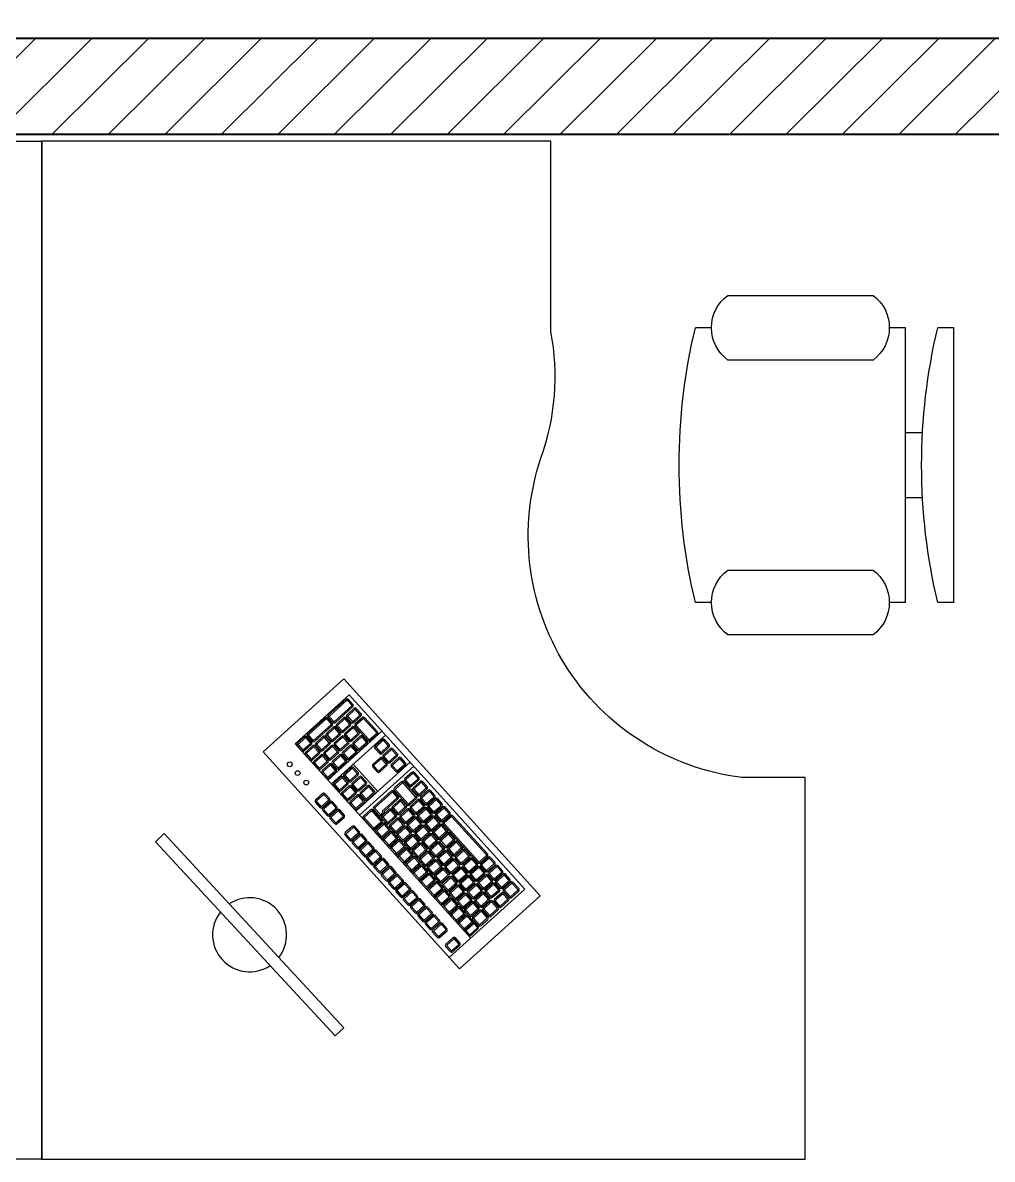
# Model space of a CAD drawing. Header units: millimetres. Extents: x -11 to 211, y -5 to 120.
# Drawn here: x 161.089 to 162.612, y 54.61 to 56.396 of the extents above; entities that cross this region are included whole.
import ezdxf

# ---------------------------------------------------------------- set-up
doc = ezdxf.new("R2010")
doc.units = ezdxf.units.MM
doc.header["$LTSCALE"] = 0.1
doc.header["$MEASUREMENT"] = 0
doc.linetypes.add('CONTINU', pattern=[0])
for name, color, linetype in [('A_EQPM', 8, 'CONTINUOUS'), ('A_EQPM_Mobilier', 150, 'CONTINUOUS'), ('A_HACH_STRUC', 7, 'CONTINUOUS')]:
    doc.layers.add(name, color=color, linetype=linetype)
doc.layers.add('A_MURS_STRU', color=7, linetype='CONTINU', lineweight=40)

# ---------------------------------------------------------------- blocks, each defined once
blk = doc.blocks.new('Chaise de bureau')
at = {"layer": 'A_EQPM', "linetype": 'Continuous'}
for p, q in [((-8.5, 0), (-8.5, -1)), ((-8.5, 0), (8.5, 0)), ((8.5, 0), (8.5, -1)), ((-2, -3), (-2, -1.9355)), ((2, -1.9576), (2, -3)), ((-8.5, -3), (-8.5, -4)), ((-8.5, -3), (8.5, -3)), ((8.5, -3), (8.5, -4)), ((-10.5, -5), (-10.5, -14)), ((-6.5, -14), (-6.5, -5)), ((6.5, -5), (6.5, -14)), ((10.5, -14), (10.5, -5)), ((-8.5, -15), (-8.5, -16)), ((8.5, -15), (8.5, -16))]:
    blk.add_line(p, q, dxfattribs=at)
for centre, radius, start, end in [((0, 34.625), 36.625, 256.5803, 283.4197), ((-8.5, -6.5), 2.5, 36.8699, 143.1301), ((8.5, -6.5), 2.5, 36.8699, 143.1301), ((-8.5, -12.5), 2.5, 216.8699, 323.1301), ((8.5, -12.5), 2.5, 216.8699, 323.1301), ((0, 19.625), 36.625, 256.5803, 283.4197)]:
    blk.add_arc(centre, radius, start, end, dxfattribs=at)

msp = doc.modelspace()

# ---------------------------------------------------------------- hatches: boundary and pattern name
at = {"layer": 'A_HACH_STRUC'}
h = msp.add_hatch(dxfattribs=at)
h.set_pattern_fill('ANSI31', color=8, scale=0.5, angle=359.7696, style=0)
h.set_pattern_definition([(44.7696, (158.64989, 56.221157), (-0.0440161, 0.04437154), [])])
h.paths.add_polyline_path([(165.3246, 56.5712), (158.9499, 56.5712), (158.9499, 56.4212), (165.3246, 56.4212)])
h.paths.add_polyline_path([(165.3246, 56.3712), (158.5501, 56.3712), (158.5501, 56.2212), (165.3246, 56.2212)])

# ---------------------------------------------------------------- linework, layer by layer
at = {"layer": 'A_EQPM_Mobilier', "color": 8, "linetype": 'Continuous'}
for p, q in [((161.1186, 54.6103), (161.1186, 56.2103)), ((161.6016, 55.3402), (161.5165, 55.2632)), ((161.8778, 55.0348), (161.6016, 55.3402)), ((161.568, 55.2062), (161.6531, 55.2832)), ((161.5737, 55.2), (161.6588, 55.2769)), ((161.5165, 55.2632), (161.7927, 54.9579)), ((161.6123, 55.1573), (161.6974, 55.2343)), ((161.618, 55.151), (161.7031, 55.228)), ((161.7587, 54.9272), (161.8778, 55.0348)), ((161.7496, 54.9639), (161.7495, 54.964))]:
    msp.add_line(p, q, dxfattribs=at)
for points in [[(160.0186, 55.2103, 0.474802), (160.3342, 55.712, -0.134676), (160.3186, 55.9107), (160.3186, 56.2103), (161.1186, 56.2103), (161.1186, 54.6103), (159.9186, 54.6103), (159.9186, 55.2103)], [(161.5799, 55.2965), (161.607, 55.321, 0.414214), (161.6072, 55.3251), (161.6004, 55.3327, 0.414214), (161.5962, 55.3329), (161.5691, 55.3084, 0.414214), (161.5689, 55.3042), (161.5758, 55.2967, 0.414214)], [(161.5785, 55.2981), (161.6056, 55.3226, 0.414214), (161.6056, 55.3237), (161.5988, 55.3312, 0.414214), (161.5976, 55.3313), (161.5706, 55.3068, 0.414214), (161.5705, 55.3057), (161.5774, 55.2981, 0.414214)], [(161.6092, 55.2968), (161.62, 55.3066, 0.414214), (161.6202, 55.3108), (161.6134, 55.3183, 0.414214), (161.6092, 55.3186), (161.5984, 55.3088, 0.414214), (161.5981, 55.3046), (161.605, 55.297, 0.414214)], [(161.6077, 55.2984), (161.6185, 55.3082, 0.414214), (161.6186, 55.3094), (161.6118, 55.3169, 0.414214), (161.6106, 55.317), (161.5998, 55.3072, 0.414214), (161.5997, 55.306), (161.6066, 55.2985, 0.414214)], [(161.5475, 55.2671), (161.5745, 55.2916, 0.414214), (161.5747, 55.2958), (161.5679, 55.3033, 0.414214), (161.5637, 55.3035), (161.5367, 55.2791, 0.414214), (161.5364, 55.2749), (161.5433, 55.2673, 0.414214)], [(161.546, 55.2687), (161.5731, 55.2932, 0.414214), (161.5731, 55.2943), (161.5663, 55.3019, 0.414214), (161.5652, 55.3019), (161.5381, 55.2775, 0.414214), (161.538, 55.2763), (161.5449, 55.2688, 0.414214)], [(161.5767, 55.2674), (161.5875, 55.2772, 0.414214), (161.5877, 55.2814), (161.5809, 55.289, 0.414214), (161.5767, 55.2892), (161.5659, 55.2794, 0.414214), (161.5657, 55.2752), (161.5725, 55.2677, 0.414214)], [(161.5929, 55.2821), (161.6037, 55.2919, 0.414214), (161.6039, 55.2961), (161.5971, 55.3037, 0.414214), (161.5929, 55.3039), (161.5821, 55.2941, 0.414214), (161.5819, 55.2899), (161.5887, 55.2823, 0.414214)], [(161.5915, 55.2837), (161.6023, 55.2935, 0.414214), (161.6023, 55.2947), (161.5955, 55.3022, 0.414214), (161.5944, 55.3023), (161.5836, 55.2925, 0.414214), (161.5835, 55.2913), (161.5903, 55.2838, 0.414214)], [(161.6059, 55.2678), (161.6167, 55.2776, 0.414214), (161.6169, 55.2818), (161.6101, 55.2893, 0.414214), (161.6059, 55.2895), (161.5951, 55.2797, 0.414214), (161.5949, 55.2755), (161.6017, 55.268, 0.414214)], [(161.6351, 55.2681), (161.6459, 55.2779, 0.414214), (161.6461, 55.2821), (161.6263, 55.304, 0.414214), (161.6221, 55.3042), (161.6113, 55.2944, 0.414214), (161.6111, 55.2902), (161.6309, 55.2683, 0.414214)], [(161.6337, 55.2697), (161.6445, 55.2795, 0.414214), (161.6445, 55.2807), (161.6247, 55.3025, 0.414214), (161.6236, 55.3026), (161.6128, 55.2928, 0.414214), (161.6127, 55.2917), (161.6325, 55.2698, 0.414214)], [(161.5312, 55.2524), (161.542, 55.2622, 0.414214), (161.5422, 55.2664), (161.5354, 55.2739, 0.414214), (161.5312, 55.2741), (161.5204, 55.2644, 0.414214), (161.5202, 55.2602), (161.527, 55.2526, 0.414214)], [(161.5298, 55.254), (161.5406, 55.2638, 0.414214), (161.5406, 55.2649), (161.5338, 55.2725, 0.414214), (161.5327, 55.2725), (161.5219, 55.2628, 0.414214), (161.5218, 55.2616), (161.5286, 55.2541, 0.414214)], [(161.5604, 55.2528), (161.5713, 55.2625, 0.414214), (161.5715, 55.2667), (161.5646, 55.2743, 0.414214), (161.5604, 55.2745), (161.5496, 55.2647, 0.414214), (161.5494, 55.2605), (161.5562, 55.253, 0.414214)], [(161.559, 55.2544), (161.5698, 55.2641, 0.414214), (161.5699, 55.2653), (161.563, 55.2728, 0.414214), (161.5619, 55.2729), (161.5511, 55.2631, 0.414214), (161.551, 55.262), (161.5579, 55.2544, 0.414214)], [(161.5752, 55.269), (161.586, 55.2788, 0.414214), (161.5861, 55.28), (161.5793, 55.2875, 0.414214), (161.5781, 55.2876), (161.5673, 55.2778, 0.414214), (161.5673, 55.2767), (161.5741, 55.2691, 0.414214)], [(161.5897, 55.2531), (161.6005, 55.2629, 0.414214), (161.6007, 55.2671), (161.5939, 55.2746, 0.414214), (161.5897, 55.2748), (161.5789, 55.2651, 0.414214), (161.5786, 55.2609), (161.5855, 55.2533, 0.414214)], [(161.5882, 55.2547), (161.599, 55.2645, 0.414214), (161.5991, 55.2656), (161.5923, 55.2732, 0.414214), (161.5911, 55.2732), (161.5803, 55.2635, 0.414214), (161.5802, 55.2623), (161.5871, 55.2548, 0.414214)], [(161.6045, 55.2694), (161.6153, 55.2792, 0.414214), (161.6153, 55.2803), (161.6085, 55.2879, 0.414214), (161.6074, 55.2879), (161.5965, 55.2781, 0.414214), (161.5965, 55.277), (161.6033, 55.2694, 0.414214)], [(161.6189, 55.2534), (161.6297, 55.2632, 0.414214), (161.6299, 55.2674), (161.6231, 55.275, 0.414214), (161.6189, 55.2752), (161.6081, 55.2654, 0.414214), (161.6079, 55.2612), (161.6147, 55.2537, 0.414214)], [(161.6174, 55.255), (161.6282, 55.2648, 0.414214), (161.6283, 55.266), (161.6215, 55.2735, 0.414214), (161.6203, 55.2736), (161.6095, 55.2638, 0.414214), (161.6095, 55.2626), (161.6163, 55.2551, 0.414214)], [(161.5442, 55.2381), (161.555, 55.2478, 0.414214), (161.5552, 55.252), (161.5484, 55.2596, 0.414214), (161.5442, 55.2598), (161.5334, 55.25, 0.414214), (161.5332, 55.2458), (161.54, 55.2383, 0.414214)], [(161.5428, 55.2397), (161.5536, 55.2495, 0.414214), (161.5536, 55.2506), (161.5468, 55.2581, 0.414214), (161.5457, 55.2582), (161.5348, 55.2484, 0.414214), (161.5348, 55.2473), (161.5416, 55.2397, 0.414214)], [(161.5734, 55.2384), (161.5842, 55.2482, 0.414214), (161.5844, 55.2524), (161.5776, 55.2599, 0.414214), (161.5734, 55.2601), (161.5626, 55.2504, 0.414214), (161.5624, 55.2462), (161.5692, 55.2386, 0.414214)], [(161.572, 55.24), (161.5828, 55.2498, 0.414214), (161.5828, 55.2509), (161.576, 55.2585, 0.414214), (161.5749, 55.2585), (161.5641, 55.2488, 0.414214), (161.564, 55.2476), (161.5708, 55.2401, 0.414214)], [(161.6026, 55.2388), (161.6134, 55.2485, 0.414214), (161.6137, 55.2527), (161.6068, 55.2603, 0.414214), (161.6026, 55.2605), (161.5918, 55.2507, 0.414214), (161.5916, 55.2465), (161.5984, 55.239, 0.414214)], [(161.6012, 55.2404), (161.612, 55.2501, 0.414214), (161.6121, 55.2513), (161.6052, 55.2588, 0.414214), (161.6041, 55.2589), (161.5933, 55.2491, 0.414214), (161.5932, 55.248), (161.6, 55.2404, 0.414214)], [(161.6533, 55.2481), (161.6641, 55.2578, 0.414214), (161.6643, 55.262), (161.6575, 55.2696, 0.414214), (161.6533, 55.2698), (161.6425, 55.26, 0.414214), (161.6422, 55.2558), (161.6491, 55.2483, 0.414214)], [(161.6518, 55.2497), (161.6626, 55.2594, 0.414214), (161.6627, 55.2606), (161.6559, 55.2681, 0.414214), (161.6547, 55.2682), (161.6439, 55.2584, 0.414214), (161.6438, 55.2573), (161.6507, 55.2497, 0.414214)], [(161.6662, 55.2337), (161.6771, 55.2435, 0.414214), (161.6773, 55.2477), (161.6704, 55.2552, 0.414214), (161.6662, 55.2554), (161.6554, 55.2457, 0.414214), (161.6552, 55.2415), (161.662, 55.2339, 0.414214)], [(161.6648, 55.2353), (161.6756, 55.2451, 0.414214), (161.6757, 55.2462), (161.6688, 55.2538, 0.414214), (161.6677, 55.2538), (161.6569, 55.2441, 0.414214), (161.6568, 55.2429), (161.6636, 55.2354, 0.414214)], [(161.5572, 55.2237), (161.568, 55.2335, 0.414214), (161.5682, 55.2377), (161.5614, 55.2452, 0.414214), (161.5572, 55.2455), (161.5464, 55.2357, 0.414214), (161.5462, 55.2315), (161.553, 55.2239, 0.414214)], [(161.5557, 55.2253), (161.5665, 55.2351, 0.414214), (161.5666, 55.2362), (161.5598, 55.2438, 0.414214), (161.5586, 55.2439), (161.5478, 55.2341, 0.414214), (161.5478, 55.2329), (161.5546, 55.2254, 0.414214)], [(161.5864, 55.2241), (161.5972, 55.2338, 0.414214), (161.5974, 55.238), (161.5906, 55.2456, 0.414214), (161.5864, 55.2458), (161.5756, 55.236, 0.414214), (161.5754, 55.2318), (161.5822, 55.2243, 0.414214)], [(161.5849, 55.2257), (161.5958, 55.2354, 0.414214), (161.5958, 55.2366), (161.589, 55.2441, 0.414214), (161.5878, 55.2442), (161.577, 55.2344, 0.414214), (161.577, 55.2333), (161.5838, 55.2257, 0.414214)], [(161.65, 55.219), (161.6608, 55.2288, 0.414214), (161.661, 55.233), (161.6542, 55.2405, 0.414214), (161.65, 55.2408), (161.6392, 55.231, 0.414214), (161.639, 55.2268), (161.6458, 55.2192, 0.414214)], [(161.6486, 55.2206), (161.6594, 55.2304, 0.414214), (161.6594, 55.2316), (161.6526, 55.2391, 0.414214), (161.6515, 55.2392), (161.6406, 55.2294, 0.414214), (161.6406, 55.2282), (161.6474, 55.2207, 0.414214)], [(161.6792, 55.2194), (161.69, 55.2292, 0.414214), (161.6902, 55.2333), (161.6834, 55.2409, 0.414214), (161.6792, 55.2411), (161.6684, 55.2313, 0.414214), (161.6682, 55.2271), (161.675, 55.2196, 0.414214)], [(161.6778, 55.221), (161.6886, 55.2308, 0.414214), (161.6886, 55.2319), (161.6818, 55.2394, 0.414214), (161.6807, 55.2395), (161.6699, 55.2297, 0.414214), (161.6698, 55.2286), (161.6766, 55.221, 0.414214)], [(161.5702, 55.2094), (161.581, 55.2192, 0.414214), (161.5812, 55.2233), (161.5744, 55.2309, 0.414214), (161.5702, 55.2311), (161.5593, 55.2213, 0.414214), (161.5591, 55.2171), (161.566, 55.2096, 0.414214)], [(161.5687, 55.211), (161.5795, 55.2208, 0.414214), (161.5796, 55.2219), (161.5728, 55.2294, 0.414214), (161.5716, 55.2295), (161.5608, 55.2197, 0.414214), (161.5607, 55.2186), (161.5676, 55.211, 0.414214)], [(161.6045, 55.204), (161.6154, 55.2138, 0.414214), (161.6156, 55.218), (161.6087, 55.2255, 0.414214), (161.6046, 55.2257), (161.5937, 55.2159, 0.414214), (161.5935, 55.2118), (161.6004, 55.2042, 0.414214)], [(161.6031, 55.2056), (161.6139, 55.2154, 0.414214), (161.614, 55.2165), (161.6071, 55.2241, 0.414214), (161.606, 55.2241), (161.5952, 55.2143, 0.414214), (161.5951, 55.2132), (161.602, 55.2057, 0.414214)], [(161.7, 55.1964), (161.7108, 55.2062, 0.414214), (161.711, 55.2104), (161.7042, 55.2179, 0.414214), (161.7, 55.2181), (161.6892, 55.2084, 0.414214), (161.689, 55.2042), (161.6958, 55.1966, 0.414214)], [(161.5883, 55.1893), (161.5991, 55.1991, 0.414214), (161.5993, 55.2033), (161.5925, 55.2108, 0.414214), (161.5883, 55.211), (161.5775, 55.2013, 0.414214), (161.5773, 55.1971), (161.5841, 55.1895, 0.414214)], [(161.5869, 55.1909), (161.5977, 55.2007, 0.414214), (161.5977, 55.2018), (161.5909, 55.2094, 0.414214), (161.5898, 55.2094), (161.5789, 55.1997, 0.414214), (161.5789, 55.1985), (161.5857, 55.191, 0.414214)], [(161.6175, 55.1896), (161.6283, 55.1994, 0.414214), (161.6285, 55.2036), (161.6217, 55.2112, 0.414214), (161.6175, 55.2114), (161.6067, 55.2016, 0.414214), (161.6065, 55.1974), (161.6133, 55.1899, 0.414214)], [(161.6161, 55.1913), (161.6269, 55.201, 0.414214), (161.6269, 55.2022), (161.6201, 55.2097, 0.414214), (161.619, 55.2098), (161.6082, 55.2, 0.414214), (161.6081, 55.1989), (161.6149, 55.1913, 0.414214)], [(161.6967, 55.1674), (161.7075, 55.1771, 0.414214), (161.7078, 55.1813), (161.688, 55.2032, 0.414214), (161.6838, 55.2034), (161.6729, 55.1937, 0.414214), (161.6727, 55.1895), (161.6925, 55.1676, 0.414214)], [(161.6953, 55.169), (161.7061, 55.1787, 0.414214), (161.7061, 55.1799), (161.6863, 55.2018, 0.414214), (161.6852, 55.2018), (161.6744, 55.1921, 0.414214), (161.6743, 55.1909), (161.6941, 55.169, 0.414214)], [(161.6985, 55.198), (161.7094, 55.2078, 0.414214), (161.7094, 55.2089), (161.7026, 55.2165, 0.414214), (161.7014, 55.2165), (161.6906, 55.2068, 0.414214), (161.6906, 55.2056), (161.6974, 55.1981, 0.414214)], [(161.713, 55.1821), (161.7238, 55.1918, 0.414214), (161.724, 55.196), (161.7172, 55.2036, 0.414214), (161.713, 55.2038), (161.7022, 55.194, 0.414214), (161.7019, 55.1898), (161.7088, 55.1823, 0.414214)], [(161.7115, 55.1837), (161.7223, 55.1934, 0.414214), (161.7224, 55.1946), (161.7156, 55.2021, 0.414214), (161.7144, 55.2022), (161.7036, 55.1924, 0.414214), (161.7036, 55.1913), (161.7104, 55.1837, 0.414214)], [(161.5597, 55.1631), (161.5705, 55.1728, 0.414214), (161.5707, 55.177), (161.5639, 55.1846, 0.414214), (161.5597, 55.1848), (161.5489, 55.175, 0.414214), (161.5487, 55.1708), (161.5555, 55.1633, 0.414214)], [(161.5582, 55.1647), (161.569, 55.1744, 0.414214), (161.5691, 55.1756), (161.5623, 55.1831, 0.414214), (161.5611, 55.1832), (161.5503, 55.1734, 0.414214), (161.5503, 55.1723), (161.5571, 55.1647, 0.414214)], [(161.6013, 55.175), (161.6121, 55.1847, 0.414214), (161.6123, 55.1889), (161.6055, 55.1965, 0.414214), (161.6013, 55.1967), (161.5905, 55.1869, 0.414214), (161.5903, 55.1827), (161.5971, 55.1752, 0.414214)], [(161.5998, 55.1766), (161.6106, 55.1863, 0.414214), (161.6107, 55.1875), (161.6039, 55.195, 0.414214), (161.6027, 55.1951), (161.5919, 55.1853, 0.414214), (161.5919, 55.1842), (161.5987, 55.1766, 0.414214)], [(161.6143, 55.1606), (161.6251, 55.1704, 0.414214), (161.6253, 55.1746), (161.6185, 55.1821, 0.414214), (161.6143, 55.1823), (161.6034, 55.1726, 0.414214), (161.6032, 55.1684), (161.6101, 55.1608, 0.414214)], [(161.6305, 55.1753), (161.6413, 55.1851, 0.414214), (161.6415, 55.1893), (161.6347, 55.1968, 0.414214), (161.6305, 55.197), (161.6197, 55.1873, 0.414214), (161.6195, 55.1831), (161.6263, 55.1755, 0.414214)], [(161.629, 55.1769), (161.6399, 55.1867, 0.414214), (161.6399, 55.1878), (161.6331, 55.1954, 0.414214), (161.632, 55.1954), (161.6211, 55.1857, 0.414214), (161.6211, 55.1845), (161.6279, 55.177, 0.414214)], [(161.6527, 55.1507), (161.6579, 55.1554), (161.6564, 55.157), (161.6783, 55.1768, 0.414214), (161.6785, 55.181), (161.6717, 55.1885, 0.414214), (161.6675, 55.1888), (161.6405, 55.1643, 0.414214), (161.6403, 55.1601), (161.6485, 55.1509, 0.414214)], [(161.6513, 55.1523), (161.6548, 55.1555), (161.6534, 55.1571), (161.6769, 55.1784, 0.414214), (161.6769, 55.1795), (161.6701, 55.1871, 0.414214), (161.669, 55.1872), (161.6419, 55.1627, 0.414214), (161.6419, 55.1615), (161.6501, 55.1524, 0.414214)], [(161.7253, 55.1681), (161.7361, 55.1778, 0.414214), (161.7363, 55.182), (161.7295, 55.1896, 0.414214), (161.7253, 55.1898), (161.7145, 55.18, 0.414214), (161.7143, 55.1758), (161.7211, 55.1683, 0.414214)], [(161.7239, 55.1697), (161.7347, 55.1794, 0.414214), (161.7347, 55.1806), (161.7279, 55.1881, 0.414214), (161.7268, 55.1882), (161.716, 55.1784, 0.414214), (161.7159, 55.1773), (161.7227, 55.1697, 0.414214)], [(161.5712, 55.1504), (161.582, 55.1601, 0.414214), (161.5822, 55.1643), (161.5754, 55.1719, 0.414214), (161.5712, 55.1721), (161.5604, 55.1623, 0.414214), (161.5602, 55.1581), (161.567, 55.1506, 0.414214)], [(161.5697, 55.152), (161.5805, 55.1617, 0.414214), (161.5806, 55.1629), (161.5738, 55.1704, 0.414214), (161.5726, 55.1705), (161.5618, 55.1607, 0.414214), (161.5618, 55.1596), (161.5686, 55.152, 0.414214)], [(161.6128, 55.1622), (161.6236, 55.172, 0.414214), (161.6237, 55.1731), (161.6169, 55.1807, 0.414214), (161.6157, 55.1807), (161.6049, 55.171, 0.414214), (161.6048, 55.1698), (161.6117, 55.1623, 0.414214)], [(161.6805, 55.1527), (161.6913, 55.1625, 0.414214), (161.6915, 55.1666), (161.6847, 55.1742, 0.414214), (161.6805, 55.1744), (161.6697, 55.1646, 0.414214), (161.6695, 55.1604), (161.6763, 55.1529, 0.414214)], [(161.679, 55.1543), (161.6899, 55.1641, 0.414214), (161.6899, 55.1652), (161.6831, 55.1727, 0.414214), (161.6819, 55.1728), (161.6711, 55.163, 0.414214), (161.6711, 55.1619), (161.6779, 55.1543, 0.414214)], [(161.7091, 55.1534), (161.7199, 55.1631, 0.414214), (161.7201, 55.1673), (161.7133, 55.1749, 0.414214), (161.7091, 55.1751), (161.6983, 55.1653, 0.414214), (161.6981, 55.1611), (161.7049, 55.1536, 0.414214)], [(161.7076, 55.155), (161.7184, 55.1647, 0.414214), (161.7185, 55.1659), (161.7117, 55.1734, 0.414214), (161.7105, 55.1735), (161.6997, 55.1637, 0.414214), (161.6997, 55.1626), (161.7065, 55.155, 0.414214)], [(161.7368, 55.155), (161.7476, 55.1648, 0.414214), (161.7479, 55.169), (161.741, 55.1765, 0.414214), (161.7368, 55.1767), (161.726, 55.1669, 0.414214), (161.7258, 55.1628), (161.7326, 55.1552, 0.414214)], [(161.7354, 55.1566), (161.7462, 55.1664, 0.414214), (161.7463, 55.1675), (161.7394, 55.1751, 0.414214), (161.7383, 55.1751), (161.7275, 55.1653, 0.414214), (161.7274, 55.1642), (161.7342, 55.1567, 0.414214)], [(161.5827, 55.1377), (161.5935, 55.1474, 0.414214), (161.5937, 55.1516), (161.5869, 55.1592, 0.414214), (161.5827, 55.1594), (161.5719, 55.1496, 0.414214), (161.5716, 55.1454), (161.5785, 55.1379, 0.414214)], [(161.5812, 55.1393), (161.592, 55.149, 0.414214), (161.5921, 55.1502), (161.5853, 55.1577, 0.414214), (161.5841, 55.1578), (161.5733, 55.148, 0.414214), (161.5733, 55.1469), (161.5801, 55.1393, 0.414214)], [(161.6426, 55.1293), (161.6534, 55.1391, 0.414214), (161.6536, 55.1433), (161.6392, 55.1592, 0.414214), (161.635, 55.1594), (161.6242, 55.1496, 0.414214), (161.624, 55.1454), (161.6384, 55.1295, 0.414214)], [(161.6411, 55.1309), (161.652, 55.1407, 0.414214), (161.652, 55.1418), (161.6376, 55.1577, 0.414214), (161.6365, 55.1578), (161.6257, 55.148, 0.414214), (161.6256, 55.1469), (161.64, 55.1309, 0.414214)], [(161.6642, 55.138), (161.6751, 55.1478, 0.414214), (161.6753, 55.152), (161.6684, 55.1595, 0.414214), (161.6642, 55.1597), (161.6534, 55.1499, 0.414214), (161.6532, 55.1457), (161.6601, 55.1382, 0.414214)], [(161.6628, 55.1396), (161.6736, 55.1494, 0.414214), (161.6737, 55.1505), (161.6668, 55.1581, 0.414214), (161.6657, 55.1581), (161.6549, 55.1483, 0.414214), (161.6548, 55.1472), (161.6617, 55.1396, 0.414214)], [(161.6928, 55.1387), (161.7037, 55.1485, 0.414214), (161.7039, 55.1527), (161.697, 55.1602, 0.414214), (161.6928, 55.1604), (161.682, 55.1506, 0.414214), (161.6818, 55.1464), (161.6886, 55.1389, 0.414214)], [(161.6914, 55.1403), (161.7022, 55.1501, 0.414214), (161.7023, 55.1512), (161.6954, 55.1587, 0.414214), (161.6943, 55.1588), (161.6835, 55.149, 0.414214), (161.6834, 55.1479), (161.6903, 55.1403, 0.414214)], [(161.7043, 55.1256), (161.7152, 55.1354, 0.414214), (161.7154, 55.1396), (161.7085, 55.1471, 0.414214), (161.7044, 55.1474), (161.6935, 55.1376, 0.414214), (161.6933, 55.1334), (161.7002, 55.1258, 0.414214)], [(161.7206, 55.1403), (161.7314, 55.1501, 0.414214), (161.7316, 55.1543), (161.7248, 55.1618, 0.414214), (161.7206, 55.162), (161.7098, 55.1523, 0.414214), (161.7096, 55.1481), (161.7164, 55.1405, 0.414214)], [(161.7191, 55.1419), (161.73, 55.1517, 0.414214), (161.73, 55.1528), (161.7232, 55.1604, 0.414214), (161.722, 55.1604), (161.7112, 55.1507, 0.414214), (161.7112, 55.1495), (161.718, 55.142, 0.414214)], [(161.7327, 55.1271), (161.7435, 55.1368, 0.414214), (161.7438, 55.141), (161.7369, 55.1486, 0.414214), (161.7327, 55.1488), (161.7219, 55.139, 0.414214), (161.7217, 55.1348), (161.7285, 55.1273, 0.414214)], [(161.7313, 55.1287), (161.7421, 55.1384, 0.414214), (161.7421, 55.1396), (161.7353, 55.1471, 0.414214), (161.7342, 55.1472), (161.7234, 55.1374, 0.414214), (161.7233, 55.1363), (161.7301, 55.1287, 0.414214)], [(161.749, 55.1417), (161.7598, 55.1515, 0.414214), (161.76, 55.1557), (161.7532, 55.1633, 0.414214), (161.749, 55.1635), (161.7382, 55.1537, 0.414214), (161.738, 55.1495), (161.7448, 55.142, 0.414214)], [(161.7475, 55.1434), (161.7583, 55.1531, 0.414214), (161.7584, 55.1543), (161.7516, 55.1618, 0.414214), (161.7504, 55.1619), (161.7396, 55.1521, 0.414214), (161.7396, 55.151), (161.7464, 55.1434, 0.414214)], [(161.8079, 55.076), (161.8188, 55.0858, 0.414214), (161.819, 55.09), (161.7647, 55.15, 0.414214), (161.7605, 55.1502), (161.7497, 55.1404, 0.414214), (161.7495, 55.1362), (161.8038, 55.0763, 0.414214)], [(161.8065, 55.0776), (161.8173, 55.0874, 0.414214), (161.8174, 55.0886), (161.7631, 55.1485, 0.414214), (161.762, 55.1486), (161.7512, 55.1388, 0.414214), (161.7511, 55.1377), (161.8054, 55.0777, 0.414214)], [(161.6062, 55.1116), (161.617, 55.1214, 0.414214), (161.6173, 55.1256), (161.6104, 55.1331, 0.414214), (161.6062, 55.1333), (161.5954, 55.1236, 0.414214), (161.5952, 55.1194), (161.602, 55.1118, 0.414214)], [(161.6048, 55.1132), (161.6156, 55.123, 0.414214), (161.6157, 55.1241), (161.6088, 55.1317, 0.414214), (161.6077, 55.1317), (161.5969, 55.1219, 0.414214), (161.5968, 55.1208), (161.6036, 55.1133, 0.414214)], [(161.6545, 55.1161), (161.6654, 55.1258, 0.414214), (161.6656, 55.13), (161.6587, 55.1376, 0.414214), (161.6546, 55.1378), (161.6437, 55.128, 0.414214), (161.6435, 55.1238), (161.6504, 55.1163, 0.414214)], [(161.6531, 55.1177), (161.6639, 55.1274, 0.414214), (161.664, 55.1286), (161.6571, 55.1361, 0.414214), (161.656, 55.1362), (161.6452, 55.1264, 0.414214), (161.6451, 55.1253), (161.652, 55.1177, 0.414214)], [(161.6766, 55.124), (161.6874, 55.1338, 0.414214), (161.6876, 55.138), (161.6808, 55.1455, 0.414214), (161.6766, 55.1457), (161.6658, 55.1359, 0.414214), (161.6656, 55.1317), (161.6724, 55.1242, 0.414214)], [(161.6752, 55.1256), (161.686, 55.1354, 0.414214), (161.686, 55.1365), (161.6792, 55.1441, 0.414214), (161.6781, 55.1441), (161.6672, 55.1343, 0.414214), (161.6672, 55.1332), (161.674, 55.1256, 0.414214)], [(161.6881, 55.1109), (161.6989, 55.1207, 0.414214), (161.6991, 55.1249), (161.6923, 55.1325, 0.414214), (161.6881, 55.1327), (161.6773, 55.1229, 0.414214), (161.6771, 55.1187), (161.6839, 55.1111, 0.414214)], [(161.6867, 55.1125), (161.6975, 55.1223, 0.414214), (161.6975, 55.1235), (161.6907, 55.131, 0.414214), (161.6896, 55.1311), (161.6787, 55.1213, 0.414214), (161.6787, 55.1201), (161.6855, 55.1126, 0.414214)], [(161.7029, 55.1272), (161.7137, 55.137, 0.414214), (161.7138, 55.1381), (161.7069, 55.1457, 0.414214), (161.7058, 55.1457), (161.695, 55.136, 0.414214), (161.6949, 55.1348), (161.7018, 55.1273, 0.414214)], [(161.7165, 55.1124), (161.7273, 55.1221, 0.414214), (161.7275, 55.1263), (161.7207, 55.1339, 0.414214), (161.7165, 55.1341), (161.7057, 55.1243, 0.414214), (161.7055, 55.1201), (161.7123, 55.1126, 0.414214)], [(161.715, 55.114), (161.7259, 55.1238, 0.414214), (161.7259, 55.1249), (161.7191, 55.1324, 0.414214), (161.7179, 55.1325), (161.7071, 55.1227, 0.414214), (161.7071, 55.1216), (161.7139, 55.114, 0.414214)], [(161.7445, 55.1139), (161.7553, 55.1237, 0.414214), (161.7555, 55.1279), (161.7487, 55.1354, 0.414214), (161.7445, 55.1357), (161.7336, 55.1259, 0.414214), (161.7334, 55.1217), (161.7403, 55.1141, 0.414214)], [(161.743, 55.1155), (161.7538, 55.1253, 0.414214), (161.7539, 55.1264), (161.7471, 55.134, 0.414214), (161.7459, 55.1341), (161.7351, 55.1243, 0.414214), (161.735, 55.1231), (161.7419, 55.1156, 0.414214)], [(161.6177, 55.0989), (161.6285, 55.1087, 0.414214), (161.6287, 55.1129), (161.6219, 55.1204, 0.414214), (161.6177, 55.1206), (161.6069, 55.1108, 0.414214), (161.6067, 55.1066), (161.6135, 55.0991, 0.414214)], [(161.6163, 55.1005), (161.6271, 55.1103, 0.414214), (161.6271, 55.1114), (161.6203, 55.119, 0.414214), (161.6192, 55.119), (161.6084, 55.1092, 0.414214), (161.6083, 55.1081), (161.6151, 55.1006, 0.414214)], [(161.6648, 55.1046), (161.6756, 55.1144, 0.414214), (161.6757, 55.1155), (161.6688, 55.123, 0.414214), (161.6677, 55.1231), (161.6569, 55.1133, 0.414214), (161.6568, 55.1122), (161.6636, 55.1046, 0.414214)], [(161.7002, 55.0977), (161.7111, 55.1075, 0.414214), (161.7113, 55.1117), (161.7044, 55.1192, 0.414214), (161.7003, 55.1194), (161.6894, 55.1096, 0.414214), (161.6892, 55.1054), (161.6961, 55.0979, 0.414214)], [(161.6988, 55.0993), (161.7096, 55.1091, 0.414214), (161.7097, 55.1102), (161.7028, 55.1178, 0.414214), (161.7017, 55.1178), (161.6909, 55.108, 0.414214), (161.6908, 55.1069), (161.6977, 55.0993, 0.414214)], [(161.7282, 55.0992), (161.739, 55.109, 0.414214), (161.7392, 55.1132), (161.7324, 55.1208, 0.414214), (161.7282, 55.121), (161.7174, 55.1112, 0.414214), (161.7172, 55.107), (161.724, 55.0994, 0.414214)], [(161.7268, 55.1008), (161.7376, 55.1106, 0.414214), (161.7376, 55.1118), (161.7308, 55.1193, 0.414214), (161.7297, 55.1194), (161.7189, 55.1096, 0.414214), (161.7188, 55.1084), (161.7256, 55.1009, 0.414214)], [(161.7559, 55.1009), (161.7667, 55.1107, 0.414214), (161.7669, 55.1149), (161.7601, 55.1224, 0.414214), (161.7559, 55.1226), (161.7451, 55.1129, 0.414214), (161.7449, 55.1087), (161.7517, 55.1011, 0.414214)], [(161.7545, 55.1025), (161.7653, 55.1123, 0.414214), (161.7653, 55.1134), (161.7585, 55.121, 0.414214), (161.7574, 55.121), (161.7466, 55.1113, 0.414214), (161.7465, 55.1101), (161.7533, 55.1026, 0.414214)], [(161.6292, 55.0862), (161.64, 55.096, 0.414214), (161.6402, 55.1002), (161.6334, 55.1077, 0.414214), (161.6292, 55.1079), (161.6184, 55.0981, 0.414214), (161.6182, 55.0939), (161.625, 55.0864, 0.414214)], [(161.6278, 55.0878), (161.6386, 55.0976, 0.414214), (161.6386, 55.0987), (161.6318, 55.1063, 0.414214), (161.6307, 55.1063), (161.6199, 55.0965, 0.414214), (161.6198, 55.0954), (161.6266, 55.0878, 0.414214)], [(161.6407, 55.0735), (161.6515, 55.0833, 0.414214), (161.6517, 55.0875), (161.6449, 55.095, 0.414214), (161.6407, 55.0952), (161.6299, 55.0854, 0.414214), (161.6297, 55.0812), (161.6365, 55.0737, 0.414214)], [(161.6393, 55.0751), (161.6501, 55.0849, 0.414214), (161.6501, 55.086), (161.6433, 55.0936, 0.414214), (161.6422, 55.0936), (161.6313, 55.0838, 0.414214), (161.6313, 55.0827), (161.6381, 55.0751, 0.414214)], [(161.6767, 55.0914), (161.6876, 55.1011, 0.414214), (161.6876, 55.1023), (161.6808, 55.1098, 0.414214), (161.6796, 55.1099), (161.6688, 55.1001, 0.414214), (161.6688, 55.099), (161.6756, 55.0914, 0.414214)], [(161.6884, 55.0783), (161.6992, 55.0881, 0.414214), (161.6993, 55.0892), (161.6925, 55.0967, 0.414214), (161.6913, 55.0968), (161.6805, 55.087, 0.414214), (161.6805, 55.0859), (161.6873, 55.0783, 0.414214)], [(161.712, 55.0845), (161.7228, 55.0943, 0.414214), (161.723, 55.0985), (161.7162, 55.1061, 0.414214), (161.712, 55.1063), (161.7012, 55.0965, 0.414214), (161.701, 55.0923), (161.7078, 55.0848, 0.414214)], [(161.7105, 55.0861), (161.7213, 55.0959, 0.414214), (161.7214, 55.0971), (161.7146, 55.1046, 0.414214), (161.7134, 55.1047), (161.7026, 55.0949, 0.414214), (161.7026, 55.0938), (161.7094, 55.0862, 0.414214)], [(161.7234, 55.0715), (161.7343, 55.0813, 0.414214), (161.7345, 55.0855), (161.7276, 55.0931, 0.414214), (161.7234, 55.0933), (161.7126, 55.0835, 0.414214), (161.7124, 55.0793), (161.7192, 55.0717, 0.414214)], [(161.7397, 55.0862), (161.7505, 55.096, 0.414214), (161.7507, 55.1002), (161.7439, 55.1077, 0.414214), (161.7397, 55.108), (161.7289, 55.0982, 0.414214), (161.7287, 55.094), (161.7355, 55.0864, 0.414214)], [(161.7382, 55.0878), (161.749, 55.0976, 0.414214), (161.7491, 55.0988), (161.7423, 55.1063, 0.414214), (161.7411, 55.1064), (161.7303, 55.0966, 0.414214), (161.7303, 55.0954), (161.7371, 55.0879, 0.414214)], [(161.7518, 55.073), (161.7626, 55.0828, 0.414214), (161.7628, 55.0869), (161.756, 55.0945, 0.414214), (161.7518, 55.0947), (161.741, 55.0849, 0.414214), (161.7408, 55.0807), (161.7476, 55.0732, 0.414214)], [(161.7504, 55.0746), (161.7612, 55.0844, 0.414214), (161.7612, 55.0855), (161.7544, 55.093, 0.414214), (161.7533, 55.0931), (161.7425, 55.0833, 0.414214), (161.7424, 55.0822), (161.7492, 55.0746, 0.414214)], [(161.7681, 55.0877), (161.7789, 55.0974, 0.414214), (161.7791, 55.1016), (161.7723, 55.1092, 0.414214), (161.7681, 55.1094), (161.7573, 55.0996, 0.414214), (161.757, 55.0954), (161.7639, 55.0879, 0.414214)], [(161.7666, 55.0893), (161.7774, 55.099, 0.414214), (161.7775, 55.1002), (161.7707, 55.1077, 0.414214), (161.7695, 55.1078), (161.7587, 55.098, 0.414214), (161.7586, 55.0969), (161.7655, 55.0893, 0.414214)], [(161.7798, 55.0745), (161.7906, 55.0843, 0.414214), (161.7908, 55.0885), (161.784, 55.096, 0.414214), (161.7798, 55.0963), (161.769, 55.0865, 0.414214), (161.7688, 55.0823), (161.7756, 55.0747, 0.414214)], [(161.7783, 55.0761), (161.7891, 55.0859, 0.414214), (161.7892, 55.0871), (161.7824, 55.0946, 0.414214), (161.7812, 55.0947), (161.7704, 55.0849, 0.414214), (161.7704, 55.0837), (161.7772, 55.0762, 0.414214)], [(161.6522, 55.0608), (161.663, 55.0706, 0.414214), (161.6632, 55.0747), (161.6564, 55.0823, 0.414214), (161.6522, 55.0825), (161.6414, 55.0727, 0.414214), (161.6412, 55.0685), (161.648, 55.061, 0.414214)], [(161.6507, 55.0624), (161.6616, 55.0722, 0.414214), (161.6616, 55.0733), (161.6548, 55.0808, 0.414214), (161.6536, 55.0809), (161.6428, 55.0711, 0.414214), (161.6428, 55.07), (161.6496, 55.0624, 0.414214)], [(161.7001, 55.0652), (161.7109, 55.075, 0.414214), (161.711, 55.0761), (161.7042, 55.0837, 0.414214), (161.703, 55.0837), (161.6922, 55.0739, 0.414214), (161.6921, 55.0728), (161.699, 55.0652, 0.414214)], [(161.722, 55.0731), (161.7328, 55.0829, 0.414214), (161.7329, 55.0841), (161.726, 55.0916, 0.414214), (161.7249, 55.0917), (161.7141, 55.0819, 0.414214), (161.714, 55.0807), (161.7208, 55.0732, 0.414214)], [(161.7356, 55.0583), (161.7464, 55.0681, 0.414214), (161.7466, 55.0723), (161.7398, 55.0798, 0.414214), (161.7356, 55.08), (161.7248, 55.0702, 0.414214), (161.7246, 55.066), (161.7314, 55.0585, 0.414214)], [(161.7341, 55.0599), (161.7449, 55.0697, 0.414214), (161.745, 55.0708), (161.7382, 55.0784, 0.414214), (161.737, 55.0784), (161.7262, 55.0686, 0.414214), (161.7262, 55.0675), (161.733, 55.0599, 0.414214)], [(161.7635, 55.0598), (161.7744, 55.0696, 0.414214), (161.7746, 55.0738), (161.7677, 55.0814, 0.414214), (161.7635, 55.0816), (161.7527, 55.0718, 0.414214), (161.7525, 55.0676), (161.7593, 55.0601, 0.414214)], [(161.7621, 55.0614), (161.7729, 55.0712, 0.414214), (161.773, 55.0724), (161.7661, 55.0799, 0.414214), (161.765, 55.08), (161.7542, 55.0702, 0.414214), (161.7541, 55.069), (161.761, 55.0615, 0.414214)], [(161.7917, 55.0614), (161.8025, 55.0711, 0.414214), (161.8027, 55.0753), (161.7959, 55.0829, 0.414214), (161.7917, 55.0831), (161.7809, 55.0733, 0.414214), (161.7807, 55.0691), (161.7875, 55.0616, 0.414214)], [(161.7903, 55.063), (161.8011, 55.0727, 0.414214), (161.8011, 55.0739), (161.7943, 55.0814, 0.414214), (161.7932, 55.0815), (161.7823, 55.0717, 0.414214), (161.7823, 55.0706), (161.7891, 55.063, 0.414214)], [(161.8197, 55.0629), (161.8305, 55.0727, 0.414214), (161.8307, 55.0769), (161.8239, 55.0844, 0.414214), (161.8197, 55.0846), (161.8089, 55.0749, 0.414214), (161.8087, 55.0707), (161.8155, 55.0631, 0.414214)], [(161.8182, 55.0645), (161.829, 55.0743, 0.414214), (161.8291, 55.0754), (161.8223, 55.083, 0.414214), (161.8211, 55.083), (161.8103, 55.0733, 0.414214), (161.8103, 55.0721), (161.8171, 55.0646, 0.414214)], [(161.6637, 55.0481), (161.6745, 55.0578, 0.414214), (161.6747, 55.062), (161.6679, 55.0696, 0.414214), (161.6637, 55.0698), (161.6529, 55.06, 0.414214), (161.6527, 55.0558), (161.6595, 55.0483, 0.414214)], [(161.6622, 55.0497), (161.6731, 55.0594, 0.414214), (161.6731, 55.0606), (161.6663, 55.0681, 0.414214), (161.6651, 55.0682), (161.6543, 55.0584, 0.414214), (161.6543, 55.0573), (161.6611, 55.0497, 0.414214)], [(161.6752, 55.0354), (161.686, 55.0451, 0.414214), (161.6862, 55.0493), (161.6794, 55.0569, 0.414214), (161.6752, 55.0571), (161.6644, 55.0473, 0.414214), (161.6642, 55.0431), (161.671, 55.0356, 0.414214)], [(161.7121, 55.052), (161.7229, 55.0617, 0.414214), (161.7229, 55.0629), (161.7161, 55.0704, 0.414214), (161.715, 55.0705), (161.7042, 55.0607, 0.414214), (161.7041, 55.0596), (161.7109, 55.052, 0.414214)], [(161.7238, 55.0389), (161.7346, 55.0487, 0.414214), (161.7346, 55.0498), (161.7278, 55.0573, 0.414214), (161.7267, 55.0574), (161.7159, 55.0476, 0.414214), (161.7158, 55.0465), (161.7226, 55.0389, 0.414214)], [(161.7473, 55.0452), (161.7581, 55.0549, 0.414214), (161.7583, 55.0591), (161.7515, 55.0667, 0.414214), (161.7473, 55.0669), (161.7365, 55.0571, 0.414214), (161.7363, 55.0529), (161.7431, 55.0454, 0.414214)], [(161.7459, 55.0468), (161.7567, 55.0565, 0.414214), (161.7567, 55.0577), (161.7499, 55.0652, 0.414214), (161.7488, 55.0653), (161.7379, 55.0555, 0.414214), (161.7379, 55.0544), (161.7447, 55.0468, 0.414214)], [(161.7755, 55.0467), (161.7863, 55.0564, 0.414214), (161.7865, 55.0606), (161.7797, 55.0682, 0.414214), (161.7755, 55.0684), (161.7647, 55.0586, 0.414214), (161.7644, 55.0544), (161.7713, 55.0469, 0.414214)], [(161.774, 55.0483), (161.7848, 55.058, 0.414214), (161.7849, 55.0592), (161.7781, 55.0667, 0.414214), (161.7769, 55.0668), (161.7661, 55.057, 0.414214), (161.766, 55.0559), (161.7729, 55.0483, 0.414214)], [(161.8034, 55.0482), (161.8142, 55.058, 0.414214), (161.8145, 55.0622), (161.8076, 55.0697, 0.414214), (161.8034, 55.07), (161.7926, 55.0602, 0.414214), (161.7924, 55.056), (161.7992, 55.0484, 0.414214)], [(161.802, 55.0498), (161.8128, 55.0596, 0.414214), (161.8129, 55.0607), (161.806, 55.0683, 0.414214), (161.8049, 55.0683), (161.7941, 55.0586, 0.414214), (161.794, 55.0574), (161.8008, 55.0499, 0.414214)], [(161.8153, 55.035), (161.8262, 55.0448, 0.414214), (161.8264, 55.049), (161.8195, 55.0566, 0.414214), (161.8154, 55.0568), (161.8045, 55.047, 0.414214), (161.8043, 55.0428), (161.8112, 55.0353, 0.414214)], [(161.8316, 55.0497), (161.8424, 55.0595, 0.414214), (161.8426, 55.0637), (161.8358, 55.0713, 0.414214), (161.8316, 55.0715), (161.8208, 55.0617, 0.414214), (161.8206, 55.0575), (161.8274, 55.0499, 0.414214)], [(161.8301, 55.0513), (161.841, 55.0611, 0.414214), (161.841, 55.0623), (161.8342, 55.0698, 0.414214), (161.833, 55.0699), (161.8222, 55.0601, 0.414214), (161.8222, 55.0589), (161.829, 55.0514, 0.414214)], [(161.8433, 55.0366), (161.8541, 55.0464, 0.414214), (161.8543, 55.0506), (161.8475, 55.0581, 0.414214), (161.8433, 55.0583), (161.8325, 55.0486, 0.414214), (161.8323, 55.0444), (161.8391, 55.0368, 0.414214)], [(161.6737, 55.037), (161.6845, 55.0467, 0.414214), (161.6846, 55.0479), (161.6778, 55.0554, 0.414214), (161.6766, 55.0555), (161.6658, 55.0457, 0.414214), (161.6658, 55.0446), (161.6726, 55.037, 0.414214)], [(161.6867, 55.0227), (161.6975, 55.0324, 0.414214), (161.6977, 55.0366), (161.6909, 55.0442, 0.414214), (161.6867, 55.0444), (161.6759, 55.0346, 0.414214), (161.6757, 55.0304), (161.6825, 55.0229, 0.414214)], [(161.6852, 55.0243), (161.696, 55.034, 0.414214), (161.6961, 55.0352), (161.6893, 55.0427, 0.414214), (161.6881, 55.0428), (161.6773, 55.033, 0.414214), (161.6773, 55.0319), (161.6841, 55.0243, 0.414214)], [(161.7357, 55.0257), (161.7465, 55.0354, 0.414214), (161.7466, 55.0366), (161.7398, 55.0441, 0.414214), (161.7386, 55.0442), (161.7278, 55.0344, 0.414214), (161.7278, 55.0333), (161.7346, 55.0257, 0.414214)], [(161.7592, 55.032), (161.77, 55.0418, 0.414214), (161.7702, 55.046), (161.7634, 55.0535, 0.414214), (161.7592, 55.0537), (161.7484, 55.0439, 0.414214), (161.7482, 55.0397), (161.755, 55.0322, 0.414214)], [(161.7578, 55.0336), (161.7686, 55.0434, 0.414214), (161.7686, 55.0445), (161.7618, 55.052, 0.414214), (161.7607, 55.0521), (161.7499, 55.0423, 0.414214), (161.7498, 55.0412), (161.7566, 55.0336, 0.414214)], [(161.7709, 55.0188), (161.7818, 55.0286, 0.414214), (161.782, 55.0328), (161.7751, 55.0404, 0.414214), (161.771, 55.0406), (161.7601, 55.0308, 0.414214), (161.7599, 55.0266), (161.7668, 55.0191, 0.414214)], [(161.7872, 55.0335), (161.798, 55.0433, 0.414214), (161.7982, 55.0475), (161.7914, 55.0551, 0.414214), (161.7872, 55.0553), (161.7764, 55.0455, 0.414214), (161.7762, 55.0413), (161.783, 55.0337, 0.414214)], [(161.7857, 55.0351), (161.7966, 55.0449, 0.414214), (161.7966, 55.0461), (161.7898, 55.0536, 0.414214), (161.7886, 55.0537), (161.7778, 55.0439, 0.414214), (161.7778, 55.0427), (161.7846, 55.0352, 0.414214)], [(161.7991, 55.0204), (161.8099, 55.0301, 0.414214), (161.8101, 55.0343), (161.8033, 55.0419, 0.414214), (161.7991, 55.0421), (161.7883, 55.0323, 0.414214), (161.7881, 55.0281), (161.7949, 55.0206, 0.414214)], [(161.7977, 55.022), (161.8085, 55.0317, 0.414214), (161.8085, 55.0329), (161.8017, 55.0404, 0.414214), (161.8006, 55.0405), (161.7897, 55.0307, 0.414214), (161.7897, 55.0296), (161.7965, 55.022, 0.414214)], [(161.8139, 55.0367), (161.8247, 55.0464, 0.414214), (161.8248, 55.0476), (161.8179, 55.0551, 0.414214), (161.8168, 55.0552), (161.806, 55.0454, 0.414214), (161.8059, 55.0443), (161.8128, 55.0367, 0.414214)], [(161.8271, 55.0219), (161.8379, 55.0317, 0.414214), (161.8381, 55.0359), (161.8313, 55.0434, 0.414214), (161.8271, 55.0436), (161.8163, 55.0339, 0.414214), (161.8161, 55.0297), (161.8229, 55.0221, 0.414214)], [(161.8256, 55.0235), (161.8364, 55.0333, 0.414214), (161.8365, 55.0344), (161.8297, 55.042, 0.414214), (161.8285, 55.042), (161.8177, 55.0323, 0.414214), (161.8177, 55.0311), (161.8245, 55.0236, 0.414214)], [(161.8419, 55.0382), (161.8527, 55.048, 0.414214), (161.8527, 55.0491), (161.8459, 55.0567, 0.414214), (161.8448, 55.0567), (161.834, 55.047, 0.414214), (161.8339, 55.0458), (161.8407, 55.0383, 0.414214)], [(161.8573, 55.0216), (161.8681, 55.0314, 0.414214), (161.8683, 55.0356), (161.8596, 55.0452, 0.414214), (161.8554, 55.0454), (161.8446, 55.0356, 0.414214), (161.8444, 55.0315), (161.8531, 55.0218, 0.414214)], [(161.8559, 55.0232), (161.8667, 55.033, 0.414214), (161.8667, 55.0342), (161.858, 55.0438, 0.414214), (161.8569, 55.0438), (161.8461, 55.034, 0.414214), (161.846, 55.0329), (161.8547, 55.0233, 0.414214)], [(161.6982, 55.01), (161.709, 55.0197, 0.414214), (161.7092, 55.0239), (161.7024, 55.0315, 0.414214), (161.6982, 55.0317), (161.6874, 55.0219, 0.414214), (161.6871, 55.0177), (161.694, 55.0102, 0.414214)], [(161.6967, 55.0116), (161.7075, 55.0213, 0.414214), (161.7076, 55.0225), (161.7008, 55.03, 0.414214), (161.6996, 55.0301), (161.6888, 55.0203, 0.414214), (161.6887, 55.0192), (161.6956, 55.0116, 0.414214)], [(161.7489, 55.011), (161.7597, 55.0207, 0.414214), (161.7599, 55.0249), (161.7531, 55.0325, 0.414214), (161.7489, 55.0327), (161.738, 55.0229, 0.414214), (161.7378, 55.0187), (161.7447, 55.0112, 0.414214)], [(161.7474, 55.0126), (161.7582, 55.0223, 0.414214), (161.7583, 55.0235), (161.7515, 55.031, 0.414214), (161.7503, 55.0311), (161.7395, 55.0213, 0.414214), (161.7394, 55.0202), (161.7463, 55.0126, 0.414214)], [(161.7695, 55.0204), (161.7803, 55.0302, 0.414214), (161.7804, 55.0314), (161.7735, 55.0389, 0.414214), (161.7724, 55.039), (161.7616, 55.0292, 0.414214), (161.7615, 55.028), (161.7684, 55.0205, 0.414214)], [(161.7829, 55.0057), (161.7937, 55.0154, 0.414214), (161.7939, 55.0196), (161.7871, 55.0272, 0.414214), (161.7829, 55.0274), (161.7721, 55.0176, 0.414214), (161.7718, 55.0134), (161.7787, 55.0059, 0.414214)], [(161.7814, 55.0073), (161.7922, 55.0171, 0.414214), (161.7923, 55.0182), (161.7855, 55.0257, 0.414214), (161.7843, 55.0258), (161.7735, 55.016, 0.414214), (161.7734, 55.0149), (161.7803, 55.0073, 0.414214)], [(161.8108, 55.0072), (161.8216, 55.017, 0.414214), (161.8219, 55.0212), (161.815, 55.0287, 0.414214), (161.8108, 55.029), (161.8, 55.0192, 0.414214), (161.7998, 55.015), (161.8066, 55.0074, 0.414214)], [(161.8094, 55.0088), (161.8202, 55.0186, 0.414214), (161.8203, 55.0197), (161.8134, 55.0273, 0.414214), (161.8123, 55.0274), (161.8015, 55.0176, 0.414214), (161.8014, 55.0164), (161.8082, 55.0089, 0.414214)], [(161.8411, 55.0069), (161.8519, 55.0167, 0.414214), (161.8521, 55.0209), (161.8453, 55.0285, 0.414214), (161.8411, 55.0287), (161.8303, 55.0189, 0.414214), (161.83, 55.0147), (161.8369, 55.0072, 0.414214)], [(161.8396, 55.0085), (161.8504, 55.0183, 0.414214), (161.8505, 55.0195), (161.8437, 55.027, 0.414214), (161.8425, 55.0271), (161.8317, 55.0173, 0.414214), (161.8317, 55.0161), (161.8385, 55.0086, 0.414214)], [(161.7097, 54.9972), (161.7205, 55.007, 0.414214), (161.7207, 55.0112), (161.7139, 55.0188, 0.414214), (161.7097, 55.019), (161.6988, 55.0092, 0.414214), (161.6986, 55.005), (161.7055, 54.9975, 0.414214)], [(161.7082, 54.9988), (161.719, 55.0086, 0.414214), (161.7191, 55.0098), (161.7123, 55.0173, 0.414214), (161.7111, 55.0174), (161.7003, 55.0076, 0.414214), (161.7002, 55.0064), (161.7071, 54.9989, 0.414214)], [(161.7211, 54.9845), (161.732, 54.9943, 0.414214), (161.7322, 54.9985), (161.7253, 55.0061, 0.414214), (161.7212, 55.0063), (161.7103, 54.9965, 0.414214), (161.7101, 54.9923), (161.717, 54.9847, 0.414214)], [(161.7197, 54.9861), (161.7305, 54.9959, 0.414214), (161.7306, 54.9971), (161.7237, 55.0046, 0.414214), (161.7226, 55.0047), (161.7118, 54.9949, 0.414214), (161.7117, 54.9937), (161.7186, 54.9862, 0.414214)], [(161.7594, 54.9993), (161.7702, 55.0091, 0.414214), (161.7702, 55.0103), (161.7634, 55.0178, 0.414214), (161.7623, 55.0179), (161.7515, 55.0081, 0.414214), (161.7514, 55.007), (161.7582, 54.9994, 0.414214)], [(161.7711, 54.9863), (161.7819, 54.996, 0.414214), (161.7819, 54.9972), (161.7751, 55.0047, 0.414214), (161.774, 55.0048), (161.7631, 54.995, 0.414214), (161.7631, 54.9939), (161.7699, 54.9863, 0.414214)], [(161.7946, 54.9925), (161.8054, 55.0023, 0.414214), (161.8056, 55.0065), (161.7988, 55.0141, 0.414214), (161.7946, 55.0143), (161.7838, 55.0045, 0.414214), (161.7836, 55.0003), (161.7904, 54.9927, 0.414214)], [(161.7931, 54.9941), (161.804, 55.0039, 0.414214), (161.804, 55.0051), (161.7972, 55.0126, 0.414214), (161.796, 55.0127), (161.7852, 55.0029, 0.414214), (161.7852, 55.0017), (161.792, 54.9942, 0.414214)], [(161.8248, 54.9923), (161.8356, 55.002, 0.414214), (161.8359, 55.0062), (161.8273, 55.0157, 0.414214), (161.8231, 55.0159), (161.8123, 55.0061, 0.414214), (161.8121, 55.0019), (161.8206, 54.9925, 0.414214)], [(161.8234, 54.9939), (161.8342, 55.0036, 0.414214), (161.8342, 55.0048), (161.8257, 55.0142, 0.414214), (161.8245, 55.0143), (161.8137, 55.0045, 0.414214), (161.8137, 55.0034), (161.8222, 54.9939, 0.414214)], [(161.7326, 54.9718), (161.7435, 54.9816, 0.414214), (161.7437, 54.9858), (161.7368, 54.9934, 0.414214), (161.7326, 54.9936), (161.7218, 54.9838, 0.414214), (161.7216, 54.9796), (161.7284, 54.972, 0.414214)], [(161.7312, 54.9734), (161.742, 54.9832, 0.414214), (161.7421, 54.9844), (161.7352, 54.9919, 0.414214), (161.7341, 54.992), (161.7233, 54.9822, 0.414214), (161.7232, 54.981), (161.73, 54.9735, 0.414214)], [(161.7833, 54.9733), (161.7941, 54.983, 0.414214), (161.7941, 54.9842), (161.7873, 54.9917, 0.414214), (161.7862, 54.9918), (161.7753, 54.982, 0.414214), (161.7753, 54.9809), (161.7821, 54.9733, 0.414214)], [(161.8086, 54.9776), (161.8194, 54.9873, 0.414214), (161.8196, 54.9915), (161.8112, 55.0009, 0.414214), (161.807, 55.0011), (161.7962, 54.9913, 0.414214), (161.796, 54.9871), (161.8044, 54.9778, 0.414214)], [(161.8071, 54.9792), (161.818, 54.9889, 0.414214), (161.818, 54.9901), (161.8096, 54.9994, 0.414214), (161.8084, 54.9995), (161.7976, 54.9897, 0.414214), (161.7976, 54.9885), (161.806, 54.9792, 0.414214)], [(161.7441, 54.9591), (161.7549, 54.9689, 0.414214), (161.7552, 54.9731), (161.7483, 54.9806, 0.414214), (161.7441, 54.9809), (161.7333, 54.9711, 0.414214), (161.7331, 54.9669), (161.7399, 54.9593, 0.414214)], [(161.7427, 54.9607), (161.7535, 54.9705, 0.414214), (161.7536, 54.9717), (161.7467, 54.9792, 0.414214), (161.7456, 54.9793), (161.7348, 54.9695, 0.414214), (161.7347, 54.9683), (161.7415, 54.9608, 0.414214)], [(161.7927, 54.9621), (161.8041, 54.9724, 0.414214), (161.8043, 54.9755), (161.7991, 54.9812, 0.414214), (161.796, 54.9813), (161.7846, 54.9711, 0.414214), (161.7845, 54.9679), (161.7896, 54.9623, 0.414214)], [(161.7917, 54.9633), (161.803, 54.9736, 0.414214), (161.8031, 54.9744), (161.7979, 54.9801, 0.414214), (161.7971, 54.9801), (161.7857, 54.9699, 0.414214), (161.7857, 54.969), (161.7908, 54.9634, 0.414214)], [(161.7645, 54.9365), (161.7753, 54.9462, 0.414214), (161.7755, 54.9504), (161.7687, 54.958, 0.414214), (161.7645, 54.9582), (161.7537, 54.9484, 0.414214), (161.7535, 54.9442), (161.7603, 54.9367, 0.414214)], [(161.763, 54.9381), (161.7739, 54.9478, 0.414214), (161.7739, 54.949), (161.7671, 54.9565, 0.414214), (161.7659, 54.9566), (161.7551, 54.9468, 0.414214), (161.7551, 54.9457), (161.7619, 54.9381, 0.414214)]]:
    msp.add_lwpolyline(points, format="xyb", close=True, dxfattribs=at)
for points in [[(161.1186, 54.6103), (162.3186, 54.6103), (162.3186, 55.2103), (162.2186, 55.2103, -0.474802), (161.9031, 55.712, 0.134676), (161.9186, 55.9107), (161.9186, 56.2103), (161.1186, 56.2103)], [(161.662, 55.1032, 0.414214), (161.6662, 55.103), (161.677, 55.1128, 0.414214), (161.6773, 55.117), (161.6704, 55.1245, 0.414214), (161.6662, 55.1247), (161.6554, 55.1149, 0.414214), (161.6552, 55.1107)], [(161.674, 55.09, 0.414214), (161.6782, 55.0898), (161.689, 55.0995, 0.414214), (161.6892, 55.1037), (161.6824, 55.1113, 0.414214), (161.6782, 55.1115), (161.6674, 55.1017, 0.414214), (161.6672, 55.0975)], [(161.6857, 55.0769, 0.414214), (161.6899, 55.0767), (161.7007, 55.0864, 0.414214), (161.7009, 55.0906), (161.6941, 55.0982, 0.414214), (161.6899, 55.0984), (161.6791, 55.0886, 0.414214), (161.6789, 55.0844)], [(161.6974, 55.0638, 0.414214), (161.7016, 55.0636), (161.7124, 55.0734, 0.414214), (161.7126, 55.0776), (161.7058, 55.0851, 0.414214), (161.7016, 55.0853), (161.6908, 55.0755, 0.414214), (161.6905, 55.0713)], [(161.7093, 55.0506, 0.414214), (161.7135, 55.0504), (161.7243, 55.0601, 0.414214), (161.7245, 55.0643), (161.7177, 55.0719, 0.414214), (161.7135, 55.0721), (161.7027, 55.0623, 0.414214), (161.7025, 55.0581)], [(161.721, 55.0375, 0.414214), (161.7252, 55.0373), (161.736, 55.0471, 0.414214), (161.7362, 55.0512), (161.7294, 55.0588, 0.414214), (161.7252, 55.059), (161.7144, 55.0492, 0.414214), (161.7142, 55.045)], [(161.733, 55.0243, 0.414214), (161.7372, 55.0241), (161.748, 55.0338, 0.414214), (161.7482, 55.038), (161.7414, 55.0456, 0.414214), (161.7372, 55.0458), (161.7264, 55.036, 0.414214), (161.7261, 55.0318)], [(161.7566, 54.998, 0.414214), (161.7608, 54.9977), (161.7716, 55.0075, 0.414214), (161.7718, 55.0117), (161.765, 55.0193, 0.414214), (161.7608, 55.0195), (161.75, 55.0097, 0.414214), (161.7498, 55.0055)], [(161.7683, 54.9849, 0.414214), (161.7725, 54.9847), (161.7833, 54.9944, 0.414214), (161.7835, 54.9986), (161.7767, 55.0062, 0.414214), (161.7725, 55.0064), (161.7617, 54.9966, 0.414214), (161.7615, 54.9924)], [(161.7805, 54.9719, 0.414214), (161.7847, 54.9717), (161.7955, 54.9814, 0.414214), (161.7957, 54.9856), (161.7889, 54.9932, 0.414214), (161.7847, 54.9934), (161.7739, 54.9836, 0.414214), (161.7737, 54.9794)]]:
    msp.add_lwpolyline(points, format="xyb", dxfattribs=at)
for points in [[(161.7749, 54.9093), (161.9017, 55.024), (161.5932, 55.3651), (161.4664, 55.2504)], [(161.297, 55.1093), (161.3107, 55.122), (161.5931, 54.8168), (161.5794, 54.8041)]]:
    msp.add_lwpolyline(points, close=True, dxfattribs=at)
msp.add_lwpolyline([(161.608, 55.231), (161.6466, 55.1883)], dxfattribs=at)
for centre in [(161.5082, 55.2309), (161.5206, 55.2171), (161.5341, 55.2022)]:
    msp.add_circle(centre, 0.00374, dxfattribs=at)
for start, end in [(321.9837, 123.5748), (141.9837, 303.5748)]:
    msp.add_arc((161.4451, 54.9631), 0.0582, start, end, dxfattribs=at)
at = {"layer": 'A_MURS_STRU', "color": 8, "linetype": 'Continuous'}
for p, q in [((165.3246, 56.3712), (158.5501, 56.3712)), ((158.5501, 56.2212), (165.3246, 56.2212))]:
    msp.add_line(p, q, dxfattribs=at)

# ---------------------------------------------------------------- block references
at = {"layer": 'A_EQPM_Mobilier', "color": 8, "linetype": 'Continuous', "xscale": -0.02540000000044529, "yscale": 0.02540000000044529, "zscale": 0.0254, "rotation": 270}
msp.add_blockref('Chaise de bureau', (162.5522, 55.7011), dxfattribs=at)

doc.saveas('drawing.dxf')
